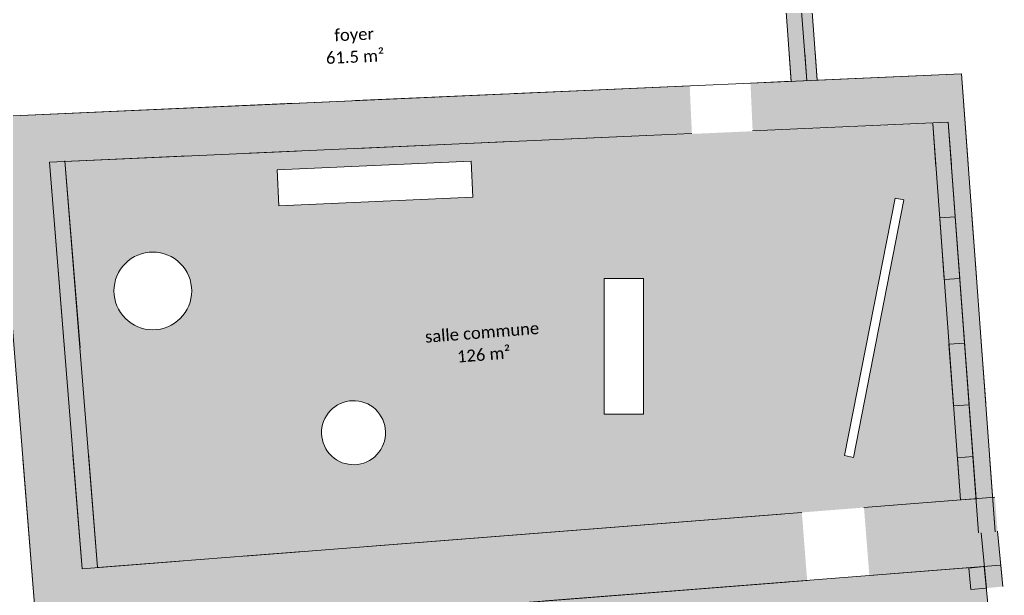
# Model space of a CAD drawing. Header units: centimetres. Extents: x 10781134 to 11746451, y 12092156 to 13482166.
# Drawn here: x 11710061 to 11711956, y 12097483 to 12098591 of the extents above; entities that cross this region are included whole.
import ezdxf

# ---------------------------------------------------------------- set-up
doc = ezdxf.new("R2010")
doc.units = ezdxf.units.CM
doc.header["$LTSCALE"] = 5
doc.linetypes.add('Lijnpatroon-11', pattern=[1.058075, 0.705383, -0.352692])
for name, color, linetype, lineweight, true_color in [('_Nieuw-4 massa', 7, 'Continuous', 5, 0xc2324a9a), ('Bestaand-2 aanzicht', 7, 'Continuous', 5, 0xc2555555), ('Lijnen-meubilair los', 7, 'Continuous', 5, 0xc24c4c4c), ('Oppervlakte-netto', 5, 'Continuous', 5, 0xc20000ff)]:
    doc.layers.add(name, color=color, linetype=linetype, lineweight=lineweight, true_color=true_color)
doc.layers.add('Bestaand-4 massa', color=7, linetype='Continuous', lineweight=5)
doc.layers.add('Tekst-ruimtelabel', color=7, linetype='Lijnpatroon-11', lineweight=13)
doc.layers.add('Tekst-ruimtelabel-corrigé', color=7, linetype='Lijnpatroon-11')
doc.styles.add('Corbel', font='')
doc.styles.get('Corbel').set_extended_font_data('Corbel')

msp = doc.modelspace()

# ---------------------------------------------------------------- hatches: boundary and pattern name
at = {"layer": 'Oppervlakte-netto', "linetype": 'Continuous', "lineweight": 0, "true_color": 0x0000bf}
msp.add_hatch(color=33, dxfattribs=at).paths.add_polyline_path([(11710211.4, 12097536.6), (11710210.8, 12097536.4), (11711872.1, 12097666.5), (11711818.6, 12098391.3), (11710148.7, 12098318.2), (11710177.5, 12097959.5), (11710147.6, 12097957), (11710163.9, 12097753.5), (11710193.8, 12097755.9)])
at = {"layer": 'Tekst-ruimtelabel', "linetype": 'Continuous', "lineweight": 0, "true_color": 0x0000bf}
h = msp.add_hatch(color=41, dxfattribs=at)
h.paths.add_polyline_path([(11710972, 12097464.3), (11710155.6, 12097400.4), (11710163, 12097308.6), (11710167.6, 12097246.5), (11710186.2, 12097022.5), (11710815.3, 12097084), (11711006.7, 12097102.1), (11711039.1, 12097104.7), (11711039.1, 12097104.7), (11711923.5, 12097173.8), (11711919.4, 12097215.3), (11711949.3, 12097218.3), (11711922, 12097496.9), (11711892.1, 12097494), (11711888.8, 12097536.1), (11711888.9, 12097536.2)])
h.paths.add_polyline_path([(11711077.9, 12097210.8), (11710978.2, 12097203), (11710980, 12097180), (11710890.2, 12097173), (11710868.1, 12097456.2), (11711057.5, 12097471)])
msp.add_hatch(color=41, dxfattribs=at).paths.add_polyline_path([(11711719.4, 12097157.9), (11711923.5, 12097173.8), (11711919.4, 12097215.3), (11711949.3, 12097218.3), (11711922, 12097496.9), (11711892.1, 12097494), (11711888.1, 12097535.5), (11711888.8, 12097536.1), (11711072.4, 12097472.2), (11711079.8, 12097380.3), (11711084.5, 12097318.3), (11711100.8, 12097109.5), (11711300.6, 12097125.1), (11711303, 12097095.2), (11711721.7, 12097128)])

# ---------------------------------------------------------------- linework, layer by layer
at = {"layer": '_Nieuw-4 massa'}
for p, q in [((11711552.6, 12098791.7), (11711576.2, 12098473.7)), ((11711524.9, 12098760.4), (11711546.3, 12098472.4)), ((11711542.4, 12098524.7), (11711546.3, 12098471.4)), ((11711572.3, 12098526.9), (11711576.2, 12098473.7)), ((11711872.1, 12097666.5), (11711818.6, 12098391.3)), ((11711824.7, 12098307.5), (11711818.6, 12098391.3)), ((11711902, 12097668.8), (11711848.5, 12098393.5)), ((11711854.6, 12098309.8), (11711848.5, 12098393.5)), ((11710147.6, 12097956.9), (11710118.7, 12098316.9)), ((11710181.5, 12097534.1), (11710118.7, 12098316.9)), ((11710177.5, 12097959.5), (11710148.6, 12098319.3)), ((11710211.4, 12097536.4), (11710148.6, 12098319.3)), ((11711832, 12098209.3), (11711861.9, 12098211.6)), ((11711832, 12098209.3), (11711840.7, 12098090.8)), ((11711861.9, 12098211.6), (11711870.7, 12098093)), ((11711840.7, 12098090.8), (11711870.7, 12098093)), ((11711849.9, 12097966.1), (11711879.9, 12097968.3)), ((11711849.9, 12097966.1), (11711858.7, 12097847.5)), ((11711879.9, 12097968.3), (11711888.6, 12097849.7)), ((11711858.7, 12097847.5), (11711888.6, 12097849.7)), ((11710181.5, 12097534.1), (11710163.9, 12097753.5)), ((11710211.4, 12097536.6), (11710193.8, 12097755.9)), ((11711866.1, 12097747.8), (11711896, 12097750)), ((11711866.1, 12097747.8), (11711872.1, 12097666.6)), ((11711896, 12097750), (11711902, 12097668.8)), ((11711872.1, 12097666.6), (11711902, 12097668.8)), ((11711917.9, 12097538.5), (11711888, 12097535.6)), ((11711922, 12097496.9), (11711917.9, 12097538.5)), ((11711922, 12097496.9), (11711917.9, 12097538.4)), ((11711892.1, 12097494), (11711888, 12097535.6)), ((11711892.1, 12097494), (11711888.1, 12097535.5)), ((11711922, 12097496.9), (11711892.1, 12097494))]:
    msp.add_line(p, q, dxfattribs=at)
at = {"layer": '_Nieuw-4 massa', "color": 175, "true_color": 0x0000ff}
for points in [[(11711524.9, 12098760.4), (11711552.6, 12098791.7), (11711546.3, 12098472.4), (11711576.2, 12098473.7)], [(11711542.4, 12098524.7), (11711572.3, 12098526.9), (11711546.3, 12098471.4), (11711576.2, 12098473.7)], [(11711902, 12097668.8), (11711872.1, 12097666.5), (11711848.5, 12098393.5), (11711818.6, 12098391.3)], [(11711854.6, 12098309.8), (11711824.7, 12098307.5), (11711848.5, 12098393.5), (11711818.6, 12098391.3)], [(11710177.5, 12097959.5), (11710147.6, 12097956.9), (11710148.6, 12098319.3), (11710118.7, 12098316.9)], [(11710211.4, 12097536.4), (11710181.5, 12097534.1), (11710148.6, 12098319.3), (11710118.7, 12098316.9)], [(11711832, 12098209.3), (11711861.9, 12098211.6), (11711840.7, 12098090.8), (11711870.7, 12098093)], [(11711849.9, 12097966.1), (11711879.9, 12097968.3), (11711858.7, 12097847.5), (11711888.6, 12097849.7)], [(11710211.4, 12097536.6), (11710181.5, 12097534.1), (11710193.8, 12097755.9), (11710163.9, 12097753.5)], [(11711866.1, 12097747.8), (11711896, 12097750), (11711872.1, 12097666.6), (11711902, 12097668.8)], [(11711922, 12097496.9), (11711892.1, 12097494), (11711917.9, 12097538.5), (11711888, 12097535.6)], [(11711922, 12097496.9), (11711892.1, 12097494), (11711917.9, 12097538.4), (11711888.1, 12097535.5)]]:
    msp.add_solid(points, dxfattribs=at)
at = {"layer": 'Bestaand-2 aanzicht'}
for p, q in [((11710014.9, 12098404.4), (11711873.7, 12098486.9)), ((11710014.9, 12098404.4), (11711873.7, 12098486.9)), ((11711013.1, 12098448.7), (11711162.9, 12098455.4))]:
    msp.add_line(p, q, dxfattribs=at)
at = {"layer": 'Bestaand-4 massa'}
for p, q in [((11711596.2, 12098474.6), (11711506.4, 12099684.1)), ((11711576.2, 12098473.7), (11711488, 12099662.5)), ((11711576.3, 12098473.4), (11711572.3, 12098526.9)), ((11711596.2, 12098474.9), (11711592.2, 12098528.4)), ((11711467.9, 12098468.9), (11711873.7, 12098486.9)), ((11711596.2, 12098474.6), (11711873.7, 12098486.9)), ((11711873.7, 12098486.9), (11711938.7, 12097605.5)), ((11711873.7, 12098486.9), (11711886.5, 12098313.6)), ((11711467.9, 12098468.9), (11711546.3, 12098472.4)), ((11710499.2, 12098425.9), (11711350.9, 12098463.7)), ((11710706.9, 12098435.1), (11711001.4, 12098448.2)), ((11711118.4, 12098453.4), (11711350.9, 12098463.7)), ((11710014.9, 12098404.4), (11710590, 12098429.9)), ((11710014.9, 12098404.4), (11710382.2, 12098420.7)), ((11710014.9, 12098404.4), (11710095.8, 12097395.6)), ((11711472, 12098377), (11711848.5, 12098393.7)), ((11711472, 12098377), (11711848.5, 12098393.7)), ((11711848.5, 12098393.7), (11711906.8, 12097603.1)), ((11711848.5, 12098393.7), (11711854.5, 12098311.3)), ((11710503.3, 12098334), (11711355, 12098371.8)), ((11711122.5, 12098361.5), (11711355, 12098371.8)), ((11710711, 12098343.2), (11711005.5, 12098356.3)), ((11710118.7, 12098316.9), (11710386.3, 12098328.8)), ((11710118.7, 12098316.9), (11710147.6, 12097956.8)), ((11710118.7, 12098316.9), (11710181.5, 12097534.1)), ((11711861.9, 12098211.6), (11711870.7, 12098093)), ((11711893.8, 12098213.9), (11711902.6, 12098095.3)), ((11711879.9, 12097968.3), (11711888.6, 12097849.7)), ((11711911.8, 12097970.7), (11711920.5, 12097852.1)), ((11710163.9, 12097753.5), (11710181.5, 12097534.1)), ((11711896, 12097750), (11711906.8, 12097603.1)), ((11711927.9, 12097752.3), (11711938.7, 12097605.5)), ((11710067.7, 12097745.8), (11710095.8, 12097395.6)), ((11711686.3, 12097651.9), (11711938.3, 12097671.7)), ((11711726.2, 12097655.1), (11711938.3, 12097671.7)), ((11710494.2, 12097558.6), (11711526.8, 12097639.5)), ((11710730.7, 12097577.1), (11711566.7, 12097642.6)), ((11711911.6, 12097603.1), (11711922, 12097496.9)), ((11711943.4, 12097606.2), (11711953.8, 12097500)), ((11710211.4, 12097536.4), (11710606.1, 12097567.3)), ((11710181.5, 12097534.1), (11710369.5, 12097548.8)), ((11711696.6, 12097521), (11711948.5, 12097540.8)), ((11711736.4, 12097524.2), (11711948.5, 12097540.8)), ((11711917.9, 12097538.1), (11711922, 12097496.9)), ((11711949.8, 12097541.2), (11711953.8, 12097500)), ((11710504.4, 12097427.7), (11711537.1, 12097508.6)), ((11711072.4, 12097472.2), (11711576.9, 12097511.7))]:
    msp.add_line(p, q, dxfattribs=at)
for points in [[(11710125.9, 12097398), (11710158.7, 12096989.6), (11710920.4, 12097065.3), (11711956.3, 12097146.3), (11711917.9, 12097538.4), (11710125.9, 12097398)], [(11710125.9, 12097398), (11710158.7, 12096989.6), (11710920.4, 12097065.3), (11711956.3, 12097146.3), (11711917.9, 12097538.4), (11710125.9, 12097398)], [(11711917.9, 12097538.4), (11711917.9, 12097538.4), (11710125.9, 12097398), (11710125.9, 12097398), (11711917.9, 12097538.4)], [(11711956.3, 12097146.3), (11711956.3, 12097146.3), (11711917.9, 12097538.4), (11711917.9, 12097538.4), (11711956.3, 12097146.3)]]:
    msp.add_lwpolyline(points, dxfattribs=at)
at = {"layer": 'Bestaand-4 massa', "color": 7}
for points in [[(11711596.2, 12098474.6), (11711576.2, 12098473.7), (11711506.4, 12099684.1), (11711488, 12099662.5)], [(11711596.2, 12098474.9), (11711576.3, 12098473.4), (11711592.2, 12098528.4), (11711572.3, 12098526.9)], [(11711472, 12098377), (11711467.9, 12098468.9), (11711848.5, 12098393.7), (11711873.7, 12098486.9)], [(11711472, 12098377), (11711467.9, 12098468.9), (11711848.5, 12098393.7), (11711873.7, 12098486.9)], [(11711848.5, 12098393.7), (11711873.7, 12098486.9), (11711906.8, 12097603.1), (11711938.7, 12097605.5)], [(11711848.5, 12098393.7), (11711873.7, 12098486.9), (11711854.5, 12098311.3), (11711886.5, 12098313.6)], [(11710503.3, 12098334), (11710499.2, 12098425.9), (11711355, 12098371.8), (11711350.9, 12098463.7)], [(11710711, 12098343.2), (11710706.9, 12098435.1), (11711005.5, 12098356.3), (11711001.4, 12098448.2)], [(11711122.5, 12098361.5), (11711118.4, 12098453.4), (11711355, 12098371.8), (11711350.9, 12098463.7)], [(11710118.7, 12098316.9), (11710014.9, 12098404.4), (11710386.3, 12098328.8), (11710382.2, 12098420.7)], [(11710014.9, 12098404.4), (11710118.7, 12098316.9), (11710051.4, 12097949.1), (11710147.6, 12097956.8)], [(11710014.9, 12098404.4), (11710118.7, 12098316.9), (11710095.8, 12097395.6), (11710181.5, 12097534.1)], [(11711861.9, 12098211.6), (11711893.8, 12098213.9), (11711870.7, 12098093), (11711902.6, 12098095.3)], [(11711879.9, 12097968.3), (11711911.8, 12097970.7), (11711888.6, 12097849.7), (11711920.5, 12097852.1)], [(11710095.8, 12097395.6), (11710181.5, 12097534.1), (11710067.7, 12097745.8), (11710163.9, 12097753.5)], [(11711896, 12097750), (11711927.9, 12097752.3), (11711906.8, 12097603.1), (11711938.7, 12097605.5)], [(11711696.6, 12097521), (11711686.3, 12097651.9), (11711948.5, 12097540.8), (11711938.3, 12097671.7)], [(11711736.4, 12097524.2), (11711726.2, 12097655.1), (11711948.5, 12097540.8), (11711938.3, 12097671.7)], [(11710504.4, 12097427.7), (11710494.2, 12097558.6), (11711537.1, 12097508.6), (11711526.8, 12097639.5)], [(11710741, 12097446.2), (11710730.7, 12097577.1), (11711576.9, 12097511.7), (11711566.7, 12097642.6)], [(11711911.6, 12097603.1), (11711943.4, 12097606.2), (11711922, 12097496.9), (11711953.8, 12097500)], [(11710095.8, 12097395.6), (11710181.5, 12097534.1), (11710616.4, 12097436.4), (11710606.1, 12097567.3)], [(11710369.5, 12097548.8), (11710181.5, 12097534.1), (11710379.8, 12097417.9), (11710095.8, 12097395.6)], [(11711917.9, 12097538.1), (11711949.8, 12097541.2), (11711922, 12097496.9), (11711953.8, 12097500)]]:
    msp.add_solid(points, dxfattribs=at)

# ---------------------------------------------------------------- texts
at = {"layer": 'Tekst-ruimtelabel', "char_height": 22.967, "attachment_point": 2, "line_spacing_factor": 1.119614, "style": 'Corbel'}
for s, insert, rotation in [('foyer\\P61.5 m²{\\fArial|b0|i0|c0|p0;\\H1.096x; }', (11710704.5, 12098573.9), 2.5128), ('salle commune\\P126 m²{\\fArial|b0|i0|c0|p0;\\H1.096x; }', (11710950.3, 12098000.5), 4.4795)]:
    msp.add_mtext(s, dxfattribs=dict(at, insert=insert, rotation=rotation))
at = {"layer": 'Tekst-ruimtelabel-corrigé', "char_height": 22.967, "attachment_point": 2, "line_spacing_factor": 1.119614, "style": 'Corbel'}
for s, insert, rotation in [('foyer\\P61.5 m²{\\fArial|b0|i0|c0|p0;\\H1.096x; }', (11710704.5, 12098573.9), 2.5128), ('salle commune\\P126 m²{\\fArial|b0|i0|c0|p0;\\H1.096x; }', (11710950.3, 12098000.5), 4.4795)]:
    msp.add_mtext(s, dxfattribs=dict(at, insert=insert, rotation=rotation))

# ---------------------------------------------------------------- next in the draw order: wipeouts: each hides what was drawn before it
at = {"color": 255}
for points in [[(11710556.8, 12098301.8), (11710930.4, 12098318.4), (11710933.5, 12098249.5), (11710559.9, 12098232.9)], [(11711746, 12098247.5), (11711763.2, 12098244.1), (11711666, 12097748.5), (11711648.8, 12097751.9)], [(11710392.4, 12098068.9), (11710392, 12098061.5), (11710391, 12098054.3), (11710389.2, 12098047.2), (11710386.7, 12098040.3), (11710383.6, 12098033.6), (11710379.8, 12098027.3), (11710375.4, 12098021.4), (11710370.5, 12098016), (11710365.1, 12098011.1), (11710359.2, 12098006.7), (11710352.9, 12098002.9), (11710346.3, 12097999.8), (11710339.3, 12097997.3), (11710332.2, 12097995.5), (11710325, 12097994.5), (11710317.6, 12097994.1), (11710310.3, 12097994.5), (11710303.1, 12097995.5), (11710295.9, 12097997.3), (11710289, 12097999.8), (11710282.4, 12098002.9), (11710276.1, 12098006.7), (11710270.2, 12098011.1), (11710264.8, 12098016), (11710259.9, 12098021.4), (11710255.5, 12098027.3), (11710251.7, 12098033.6), (11710248.6, 12098040.3), (11710246.1, 12098047.2), (11710244.3, 12098054.3), (11710243.2, 12098061.5), (11710242.9, 12098068.9), (11710243.2, 12098076.2), (11710244.3, 12098083.4), (11710246.1, 12098090.6), (11710248.6, 12098097.5), (11710251.7, 12098104.1), (11710255.5, 12098110.4), (11710259.9, 12098116.3), (11710264.8, 12098121.7), (11710270.2, 12098126.7), (11710276.1, 12098131), (11710282.4, 12098134.8), (11710289, 12098137.9), (11710295.9, 12098140.4), (11710303.1, 12098142.2), (11710310.3, 12098143.3), (11710317.6, 12098143.6), (11710325, 12098143.3), (11710332.2, 12098142.2), (11710339.3, 12098140.4), (11710346.3, 12098137.9), (11710352.9, 12098134.8), (11710359.2, 12098131), (11710365.1, 12098126.7), (11710370.5, 12098121.7), (11710375.4, 12098116.3), (11710379.8, 12098110.4), (11710383.6, 12098104.1), (11710386.7, 12098097.5), (11710389.2, 12098090.6), (11710391, 12098083.4), (11710392, 12098076.2)], [(11711186, 12098092.5), (11711262, 12098092.5), (11711262, 12097831.5), (11711186, 12097831.5)], [(11710757.4, 12097826.8), (11710760.2, 12097821.4), (11710762.4, 12097815.8), (11710764, 12097810), (11710765.1, 12097804), (11710765.6, 12097798), (11710765.5, 12097792), (11710764.8, 12097786), (11710763.5, 12097780), (11710761.7, 12097774.3), (11710759.3, 12097768.7), (11710756.3, 12097763.4), (11710752.9, 12097758.5), (11710749, 12097753.9), (11710744.6, 12097749.7), (11710739.9, 12097745.9), (11710734.8, 12097742.6), (11710729.4, 12097739.8), (11710723.8, 12097737.6), (11710718, 12097736), (11710712, 12097734.9), (11710706, 12097734.4), (11710700, 12097734.5), (11710694, 12097735.2), (11710688, 12097736.5), (11710682.3, 12097738.3), (11710676.7, 12097740.7), (11710671.4, 12097743.7), (11710666.5, 12097747.1), (11710661.9, 12097751), (11710657.7, 12097755.4), (11710653.9, 12097760.1), (11710650.6, 12097765.2), (11710647.8, 12097770.6), (11710645.6, 12097776.2), (11710644, 12097782), (11710642.9, 12097788), (11710642.4, 12097794), (11710642.5, 12097800), (11710643.2, 12097806), (11710644.5, 12097812), (11710646.3, 12097817.7), (11710648.7, 12097823.3), (11710651.7, 12097828.6), (11710655.1, 12097833.5), (11710659, 12097838.1), (11710663.4, 12097842.3), (11710668.1, 12097846.1), (11710673.2, 12097849.4), (11710678.6, 12097852.2), (11710684.2, 12097854.4), (11710690, 12097856), (11710696, 12097857.1), (11710702, 12097857.6), (11710708, 12097857.5), (11710714, 12097856.8), (11710720, 12097855.5), (11710725.7, 12097853.7), (11710731.3, 12097851.3), (11710736.6, 12097848.3), (11710741.5, 12097844.9), (11710746.1, 12097841), (11710750.3, 12097836.6), (11710754.1, 12097831.9)]]:
    msp.add_wipeout(points, dxfattribs=at).dxf.layer = 'Lijnen-meubilair los'

# ---------------------------------------------------------------- next in the draw order: linework, layer by layer
at = {"layer": 'Bestaand-4 massa'}
msp.add_line((11710118.7, 12098316.9), (11710594, 12098338), dxfattribs=at)
at = {"layer": 'Bestaand-4 massa', "color": 7}
msp.add_solid([(11710118.7, 12098316.9), (11710014.9, 12098404.4), (11710594, 12098338), (11710590, 12098429.9)], dxfattribs=at)
at = {"layer": 'Lijnen-meubilair los', "flags": 128}
for points in [[(11710556.8, 12098301.8), (11710930.4, 12098318.4), (11710933.5, 12098249.5), (11710559.9, 12098232.9)], [(11711746, 12098247.5), (11711763.2, 12098244.1), (11711666, 12097748.5), (11711648.8, 12097751.9)], [(11710392.4, 12098068.9), (11710392, 12098061.5), (11710391, 12098054.3), (11710389.2, 12098047.2), (11710386.7, 12098040.3), (11710383.6, 12098033.6), (11710379.8, 12098027.3), (11710375.4, 12098021.4), (11710370.5, 12098016), (11710365.1, 12098011.1), (11710359.2, 12098006.7), (11710352.9, 12098002.9), (11710346.3, 12097999.8), (11710339.3, 12097997.3), (11710332.2, 12097995.5), (11710325, 12097994.5), (11710317.6, 12097994.1), (11710310.3, 12097994.5), (11710303.1, 12097995.5), (11710295.9, 12097997.3), (11710289, 12097999.8), (11710282.4, 12098002.9), (11710276.1, 12098006.7), (11710270.2, 12098011.1), (11710264.8, 12098016), (11710259.9, 12098021.4), (11710255.5, 12098027.3), (11710251.7, 12098033.6), (11710248.6, 12098040.3), (11710246.1, 12098047.2), (11710244.3, 12098054.3), (11710243.2, 12098061.5), (11710242.9, 12098068.9), (11710243.2, 12098076.2), (11710244.3, 12098083.4), (11710246.1, 12098090.6), (11710248.6, 12098097.5), (11710251.7, 12098104.1), (11710255.5, 12098110.4), (11710259.9, 12098116.3), (11710264.8, 12098121.7), (11710270.2, 12098126.7), (11710276.1, 12098131), (11710282.4, 12098134.8), (11710289, 12098137.9), (11710295.9, 12098140.4), (11710303.1, 12098142.2), (11710310.3, 12098143.3), (11710317.6, 12098143.6), (11710325, 12098143.3), (11710332.2, 12098142.2), (11710339.3, 12098140.4), (11710346.3, 12098137.9), (11710352.9, 12098134.8), (11710359.2, 12098131), (11710365.1, 12098126.7), (11710370.5, 12098121.7), (11710375.4, 12098116.3), (11710379.8, 12098110.4), (11710383.6, 12098104.1), (11710386.7, 12098097.5), (11710389.2, 12098090.6), (11710391, 12098083.4), (11710392, 12098076.2)], [(11711186, 12098092.5), (11711262, 12098092.5), (11711262, 12097831.5), (11711186, 12097831.5)], [(11710757.4, 12097826.8), (11710760.2, 12097821.4), (11710762.4, 12097815.8), (11710764, 12097810), (11710765.1, 12097804), (11710765.6, 12097798), (11710765.5, 12097792), (11710764.8, 12097786), (11710763.5, 12097780), (11710761.7, 12097774.3), (11710759.3, 12097768.7), (11710756.3, 12097763.4), (11710752.9, 12097758.5), (11710749, 12097753.9), (11710744.6, 12097749.7), (11710739.9, 12097745.9), (11710734.8, 12097742.6), (11710729.4, 12097739.8), (11710723.8, 12097737.6), (11710718, 12097736), (11710712, 12097734.9), (11710706, 12097734.4), (11710700, 12097734.5), (11710694, 12097735.2), (11710688, 12097736.5), (11710682.3, 12097738.3), (11710676.7, 12097740.7), (11710671.4, 12097743.7), (11710666.5, 12097747.1), (11710661.9, 12097751), (11710657.7, 12097755.4), (11710653.9, 12097760.1), (11710650.6, 12097765.2), (11710647.8, 12097770.6), (11710645.6, 12097776.2), (11710644, 12097782), (11710642.9, 12097788), (11710642.4, 12097794), (11710642.5, 12097800), (11710643.2, 12097806), (11710644.5, 12097812), (11710646.3, 12097817.7), (11710648.7, 12097823.3), (11710651.7, 12097828.6), (11710655.1, 12097833.5), (11710659, 12097838.1), (11710663.4, 12097842.3), (11710668.1, 12097846.1), (11710673.2, 12097849.4), (11710678.6, 12097852.2), (11710684.2, 12097854.4), (11710690, 12097856), (11710696, 12097857.1), (11710702, 12097857.6), (11710708, 12097857.5), (11710714, 12097856.8), (11710720, 12097855.5), (11710725.7, 12097853.7), (11710731.3, 12097851.3), (11710736.6, 12097848.3), (11710741.5, 12097844.9), (11710746.1, 12097841), (11710750.3, 12097836.6), (11710754.1, 12097831.9)]]:
    msp.add_lwpolyline(points, close=True, dxfattribs=at)

doc.saveas('drawing.dxf')
